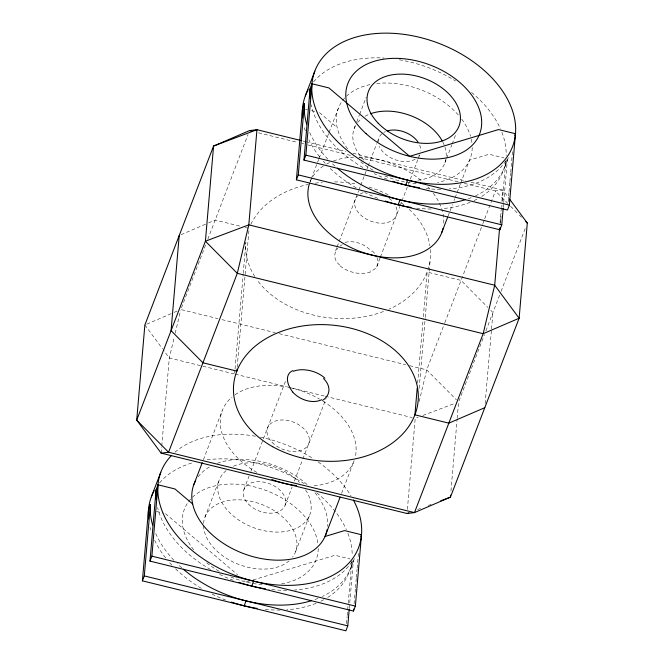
<?xml version="1.0" encoding="UTF-8"?>
<svg xmlns="http://www.w3.org/2000/svg" width="664" height="664" viewBox="0 0 664 664"><rect width="100%" height="100%" fill="white"/><g stroke="black" fill="none" stroke-linecap="round" stroke-linejoin="round"><path stroke-width="0.5" stroke-dasharray="3.32 2.49" d="M161.144 453.139L161.676 446.996M161.759 445.976L169.303 357.979L174.242 337.212M234.691 373.002L234.956 369.914M235.048 368.893L243.14 274.423M243.232 273.394L245.871 242.584M237.189 367.151L249.091 228.383M346.508 623.662L347.123 616.524M347.206 615.503L348.168 604.29M348.251 603.269L351.837 561.47M349.272 608.531L353.381 560.615M354.086 603.925L355.398 588.628M355.489 587.607L356.269 578.435M356.361 577.414L357.058 569.255M357.149 568.235L358.46 552.946M417.631 383.103L423.151 318.678M423.325 316.695L427.151 272.091L461.065 280.416L487.866 307.424M407.389 509.404L415.199 418.345L418.088 417.258M419.183 388.299L425.167 318.471M425.259 317.442L430.189 259.939M450.956 491.011L457.098 419.382M457.189 418.361L458.592 401.994M500.05 222.813L501.536 205.417M501.893 201.325L502.856 190.07L469.871 181.969M500.415 223.66L500.673 220.597M500.764 219.577L501.287 213.459M501.81 207.342L501.984 205.309M502.333 201.225L505.744 161.468M485.135 403.596L491.451 329.925M491.534 328.904L492.937 312.528L490.771 310.345M503.27 207.508L503.619 203.425M503.71 202.412L507.379 159.584M508.167 201.873L508.956 192.701M509.039 191.68L509.827 182.5M509.919 181.488L510.616 173.329M510.707 172.308L512.625 149.881M175.18 333.253L180.583 310.503M419.191 401.529L426.711 369.881L444.44 323.708M448.075 216.091L452.516 204.512M454.002 200.653L454.74 198.719M455.106 197.756L460.293 184.243M460.658 183.281L469.539 160.115L489.053 154.247L504.009 157.916M205.566 245.066L180.824 309.515L217.958 318.629M207.782 239.289L248.046 134.443M203.383 459.745L222.216 410.709M309.872 182.434L310.976 179.546M311.35 178.591L318.728 159.36M319.102 158.397L328.705 133.398M329.07 132.435L338.3 108.398M204.919 517.248L219.137 480.23M354.178 128.559L355.265 125.712M356.726 121.919L359.274 115.27M359.639 114.324L366.204 97.234M243.871 489.617L249.05 476.121M250.901 471.299L285.454 381.327M335.66 250.577L336.764 247.697M337.129 246.734L358.552 190.966M358.917 190.004L360.403 186.144M360.768 185.181L367.806 166.863M368.171 165.9L376.687 143.731M377.061 142.768L378.912 137.946M285.088 505.262L292.127 486.944M294.343 481.159L302.493 459.953M302.859 458.99L326.132 398.392M376.72 266.637L380.007 258.08M380.372 257.126L399.769 206.612M400.143 205.649L401.62 201.79M401.994 200.827L417.913 159.377M418.278 158.414L419.764 154.554M295.613 551.668L309.822 514.65M444.863 162.979L446.324 159.177M446.689 158.231L451.794 144.943M452.159 143.997L456.168 133.555M341.603 493.352L354.128 460.774A70.55 46.712 21 0 1 312.097 485.973M444.814 322.745L482.487 224.623M482.861 223.66L484.338 219.817M484.703 218.854L495.419 190.958L502.856 190.07L508.964 198.32M351.098 567.064L354.651 557.81M505.088 166.042L508.292 157.708M458.957 401.031L484.446 334.656M485.923 330.805L499.594 295.214M501.071 291.371L525.448 227.885M181.106 234.707L207.6 223.311M208.546 222.905L215.169 220.058L241.107 226.424M146.761 324.165L173.254 312.769M174.2 312.362L177.039 311.142M422.91 415.44L454.732 403.446M417.648 509.504L420.536 508.416M428.255 505.503L431.144 504.416M249.158 581.141L246.186 582.029L243.821 580.029M253.125 579.946L335.054 555.27L350.019 558.947M305.506 109.187L307.498 109.676M311.491 110.656L317.475 112.125M302.942 140.992L304.942 141.482M305.938 141.731L345.919 151.541M352.916 153.26L465.871 180.99M258.562 132.808L297.696 142.42M301.713 143.407L303.722 143.897M307.739 144.885L350.891 155.476M358.925 157.451L458.284 181.845M464.302 183.322L495.419 190.958L507.736 203.367M245.099 227.403L248.087 228.134M221.967 319.616L275.162 332.672M279.179 333.66L405.638 364.702M409.647 365.69L426.711 369.881L456.417 399.803M234.276 373.932L169.303 357.979L163.195 349.729M235.272 374.181L286.25 386.689M287.255 386.938L324.239 396.018M325.236 396.259L412.195 417.606M156.496 511.438L163.477 513.147M319.467 112.614L337.188 127.629M165.477 513.637L237.521 574.692M510.633 206.288L518.601 214.314M519.323 215.045L521.497 217.236M144.868 324.978L162.58 348.907M351.704 562.167A105.825 70.06 21 0 1 327.144 597.791M323.8 599.725A105.825 70.06 21 0 1 320.471 601.41M316.114 603.319A105.825 70.06 21 0 1 286.84 609.76M280.125 610.05A105.825 70.06 21 0 1 262.761 609.178M225.735 600.082A105.825 70.06 21 0 1 210.787 593.516M201.325 588.346A105.825 70.06 21 0 1 175.404 568.658M171.934 565.13A105.825 70.06 21 0 1 168.033 560.781M165.626 557.843A105.825 70.06 21 0 1 154.521 540.023M150.761 530.079A105.825 70.06 21 0 1 150.031 527.374M159.601 482.852A105.825 70.06 21 0 1 193.755 462.468M207.077 459.82A105.825 70.06 21 0 1 305.639 484.604M316.794 492.829A105.825 70.06 21 0 1 346.392 529.731M347.87 533.267A105.825 70.06 21 0 1 352.194 555.735M289.13 560.823A48.505 32.113 21 0 1 209.475 542.446A48.505 32.113 21 0 1 248.577 500.797A48.505 32.113 21 0 1 292.592 557.137M305.623 489.982A48.505 32.113 21 0 1 292.683 529.731A48.505 32.113 21 0 1 232.018 514.841A48.505 32.113 21 0 1 226.283 470.502M233.487 466.211A48.505 32.113 21 0 1 299.439 482.404M351.928 561.761A105.825 70.06 21 0 1 294.426 590.014M286.748 590.321A105.825 70.06 21 0 1 268.463 589.209M233.313 580.344A105.825 70.06 21 0 1 217.443 573.306M210.546 569.563A105.825 70.06 21 0 1 157.609 507.628M174.939 452.242A105.825 70.06 21 0 1 255.748 436.289M260.363 437.169A105.825 70.06 21 0 1 313.516 458.882M318.247 462.061A105.825 70.06 21 0 1 350.966 495.809M198.171 476.777A70.55 46.712 21 0 1 209.65 466.858M217.352 463.289A70.55 46.712 21 0 1 307.125 484.612M314.977 492.713A70.55 46.712 21 0 1 327.576 526.428M318.222 548.514A70.55 46.712 21 0 1 280.191 584.054M262.114 584.602A70.55 46.712 21 0 1 230.483 576.842M219.128 571.247A70.55 46.712 21 0 1 205.4 561.785M193.647 549.809A70.55 46.712 21 0 1 227.868 484.139A70.55 46.712 21 0 1 317.973 544.015M352.949 560.806A105.825 70.06 21 0 1 322.372 596.471M318.014 598.38A105.825 70.06 21 0 1 313.433 600.065M181.737 567.844A105.825 70.06 21 0 1 177.305 563.719M173.827 560.192A105.825 70.06 21 0 1 155.301 532.569M256.794 472.394A70.55 46.712 21 0 1 232.026 397.055M235.048 394.74A70.55 46.712 21 0 1 286.142 386.863M290.508 387.751A70.55 46.712 21 0 1 319.55 399.089M322.953 401.122A70.55 46.712 21 0 1 355.364 456.6M430.38 249.589A92.595 68.16 4.9 0 1 388.93 309.258M383.485 311.499A92.595 68.16 4.9 0 1 257.574 280.59M254.81 276.564A92.595 68.16 4.9 0 1 245.854 242.385M250.867 224.266A92.595 68.16 4.9 0 1 308.212 184.468M315.251 183.189A92.595 68.16 4.9 0 1 322.355 182.343M334.515 181.878A92.595 68.16 4.9 0 1 354.891 183.754M368.943 187.074A92.595 68.16 4.9 0 1 389.079 195.266M401.106 202.727A92.595 68.16 4.9 0 1 404.102 205.002M409.198 209.367A92.595 68.16 4.9 0 1 429.907 245.738M505.694 161.136A105.825 70.06 21 0 1 481.143 196.76M476.976 199.134A105.825 70.06 21 0 1 473.615 200.785M470.112 202.288A105.825 70.06 21 0 1 442.739 208.579M431.226 209.035A105.825 70.06 21 0 1 416.76 208.147M377.841 198.328A105.825 70.06 21 0 1 364.777 192.494M356.136 187.804A105.825 70.06 21 0 1 329.402 167.635M325.252 163.385A105.825 70.06 21 0 1 323.293 161.211M319.616 156.812A105.825 70.06 21 0 1 308.909 139.838M305.324 130.908A105.825 70.06 21 0 1 303.813 125.446M313.591 81.821A105.825 70.06 21 0 1 384.049 58.042M399.313 59.777A105.825 70.06 21 0 1 455.629 81.008M471.581 92.454A105.825 70.06 21 0 1 500.382 128.7M501.868 132.236A105.825 70.06 21 0 1 506.167 155.633M442.697 141.772A48.505 32.113 21 0 1 415.847 180.309M363.93 160.157A48.505 32.113 21 0 1 355.456 125.762M357.697 122.433A48.505 32.113 21 0 1 362.021 118.283M365.084 116.266A48.505 32.113 21 0 1 368.528 114.54M472.212 147.491A70.55 46.712 21 0 1 437.651 182.426M416.104 183.579A70.55 46.712 21 0 1 384.481 175.811M373.118 170.225A70.55 46.712 21 0 1 359.39 160.754M347.646 148.778A70.55 46.712 21 0 1 370.553 84.494M376.729 83.515A70.55 46.712 21 0 1 458.899 115.669M461.721 119.188A70.55 46.712 21 0 1 470.593 136.344M471.332 139.232A70.55 46.712 21 0 1 472.062 143.914M506.939 159.783A105.825 70.06 21 0 1 475.507 195.847M471.108 197.706A105.825 70.06 21 0 1 468.352 198.719M334.971 166.141A105.825 70.06 21 0 1 331.294 162.697M327.817 159.169A105.825 70.06 21 0 1 309.299 131.538M505.926 160.73A105.825 70.06 21 0 1 449.37 188.916M440.738 189.29A105.825 70.06 21 0 1 426.271 188.617M387.311 179.313A105.825 70.06 21 0 1 374.214 173.661M362.901 167.577A105.825 70.06 21 0 1 311.192 104.804M310.196 181.604A70.55 46.712 21 0 1 323.443 165.967M326.539 164.099A70.55 46.712 21 0 1 329.875 162.431M333.436 160.978A70.55 46.712 21 0 1 353.729 157.136M359.232 157.077A70.55 46.712 21 0 1 421.748 181.023M427.989 186.949A70.55 46.712 21 0 1 429.865 189.008M433.293 193.224A70.55 46.712 21 0 1 443.66 224.117M419.548 154.861A22.045 14.6 21 0 1 418.76 156.082M415.174 159.177A22.045 14.6 21 0 1 379.343 146.404M378.297 141.922A22.045 14.6 21 0 1 385.435 131.572M419.698 145.134A22.045 14.6 21 0 1 420.719 150.969M396.01 206.828A22.045 14.6 21 0 1 373.492 222.05A22.045 14.6 21 0 1 357.589 196.013M360.178 194.054A22.045 14.6 21 0 1 363.457 192.643M389.071 198.304A22.045 14.6 21 0 1 391.718 200.628M339.678 265.094A21.879 14.791 0.8 0 1 337.86 248.17M340.242 245.987A21.879 14.791 0.8 0 1 342.358 244.576M370.595 271.925A21.887 12.782 15.4 0 1 339.113 265.052M376.953 257.549A21.879 13.014 27.5 0 1 369.923 271.103M372.363 250.934A21.879 13.014 27.5 0 1 375.036 254.138M345.031 242.443A21.887 15.969 27.6 0 1 371.508 251.365M248.353 504.026A22.045 14.6 21 0 0 284.507 506.532A22.045 14.6 21 0 0 260.578 481.749A22.045 14.6 21 0 0 248.353 504.026M272.041 442.332A22.045 14.6 21 0 0 308.196 444.839A22.045 14.6 21 0 0 284.267 420.055A22.045 14.6 21 0 0 272.041 442.332"/><path stroke-width="1" d="M349.189 609.552L347.787 625.861L345.894 630.8L142.395 580.842L148.52 509.479L150.413 504.54A105.825 70.06 21 0 0 152.654 525.141M142.395 580.842L144.295 575.912L150.413 504.54M340.126 497.178L325.028 536.471L344.533 530.594L361.49 534.752L355.373 606.124L353.48 611.054L149.981 561.105L156.098 489.733L157.99 484.803L174.947 488.961L192.668 503.976M179.214 235.521L171.063 330.672L202.935 362.785L236.849 371.118L237.023 369.134M149.981 561.105L151.873 556.166L157.99 484.803M503.179 208.529L501.785 224.839L499.892 229.777L296.393 179.82L302.51 108.448L304.402 103.518A105.825 70.06 21 0 0 306.652 124.118M296.393 179.82L298.285 174.881L304.402 103.518M303.971 160.074L310.088 88.71L311.989 83.772L328.946 87.939L409.655 156.331L498.523 129.563L515.48 133.73L509.363 205.093L507.47 210.031L303.971 160.074L305.872 155.144L311.989 83.772M353.48 611.054L353.655 609.021M417.208 388.067L414.909 414.826L448.831 423.151L484.786 407.688M450.607 495.103L450.433 497.145L414.477 512.608L407.04 513.504L161.144 453.139L136.709 420.129L144.868 324.978L213.567 146.055L249.523 130.592L256.96 129.704L300.941 140.502M499.519 228.947L494.697 285.221L483.176 333.693L414.477 512.608L168.581 452.25L161.144 453.139M499.892 229.777L500.067 227.735M509.579 199.142L527.291 223.071L519.132 318.23L450.433 497.145L440.788 500.781M441.784 232.5L447.71 217.053M151.326 496.904L160.804 472.228M305.324 95.882L314.802 71.206M193.78 484.745L202.279 462.634M244.144 605.825L246.045 600.887M251.731 586.08L253.623 581.141M398.143 204.794L400.035 199.864M405.721 185.057L407.613 180.118M360.859 536.396L361.49 534.752M514.849 135.373L515.48 133.73M407.04 513.504L408.966 512.774M249.523 130.592L251.531 131.09M305.872 155.144L509.363 205.093M298.285 174.881L501.785 224.839M151.873 556.166L355.373 606.124M144.295 575.912L347.787 625.861M525.846 221.61L527.291 223.071M353.389 500.017A105.825 70.06 21 0 1 253.698 581.158A105.825 70.06 21 0 1 171.528 455.462M265.625 588.81A105.825 70.06 21 0 1 238.874 582.336M156.165 499.187A105.825 70.06 21 0 1 156.098 489.733M257.101 608.415A105.825 70.06 21 0 1 231.288 602.082M148.578 518.924A105.825 70.06 21 0 1 154.131 490.804M327.144 529.59A70.55 46.712 21 0 1 244.045 553.776A70.55 46.712 21 0 1 195.648 480.678M311.541 600.671A105.825 70.06 21 0 1 183.281 569.181M296.501 485.558A70.55 46.712 21 0 1 271.817 479.491M292.666 391.909A21.879 13.189 39.6 0 1 292.874 370.637M321.65 399.745A21.887 15.969 27.6 0 1 292.492 391.843M323.509 378.555A21.879 15.737 13.5 0 1 322.447 400.417M293.405 371.276A21.887 12.782 15.4 0 1 324.887 378.156M411.091 207.384A105.825 70.06 21 0 1 385.286 201.051M302.577 117.901A105.825 70.06 21 0 1 308.121 89.781M465.539 199.64A105.825 70.06 21 0 1 337.271 168.158M370.379 113.81A48.505 32.113 21 0 1 442.232 140.917M419.623 187.787A105.825 70.06 21 0 1 392.864 181.305M310.154 98.156A105.825 70.06 21 0 1 310.088 88.71M443.021 228.325A70.55 46.712 21 0 1 363.175 252.544A70.55 46.712 21 0 1 309.582 183.247M387.145 130.949A22.045 14.6 21 0 1 417.963 141.988M213.567 146.055L205.408 241.215L136.709 420.129L168.581 452.25L237.289 273.327L248.801 224.864L256.96 129.704L213.567 146.055M519.132 318.23L483.176 333.693L237.289 273.327L205.408 241.215L248.801 224.864L494.697 285.221L519.132 318.23M272.697 446.731A92.595 68.16 4.9 0 0 417.955 402.674A92.595 68.16 4.9 0 0 286.997 329.51A92.595 68.16 4.9 0 0 272.697 446.731M336.324 140.394A105.825 70.06 21 0 0 509.869 152.405A105.825 70.06 21 0 0 395.005 33.457A105.825 70.06 21 0 0 336.324 140.394M378.256 123.255A48.505 32.113 21 0 0 457.795 128.758A48.505 32.113 21 0 0 405.148 74.243A48.505 32.113 21 0 0 378.256 123.255M366.121 133.705A70.55 46.712 21 0 0 479.532 134.211A70.55 46.712 21 0 0 395.553 58.341A70.55 46.712 21 0 0 366.121 133.705"/></g></svg>
